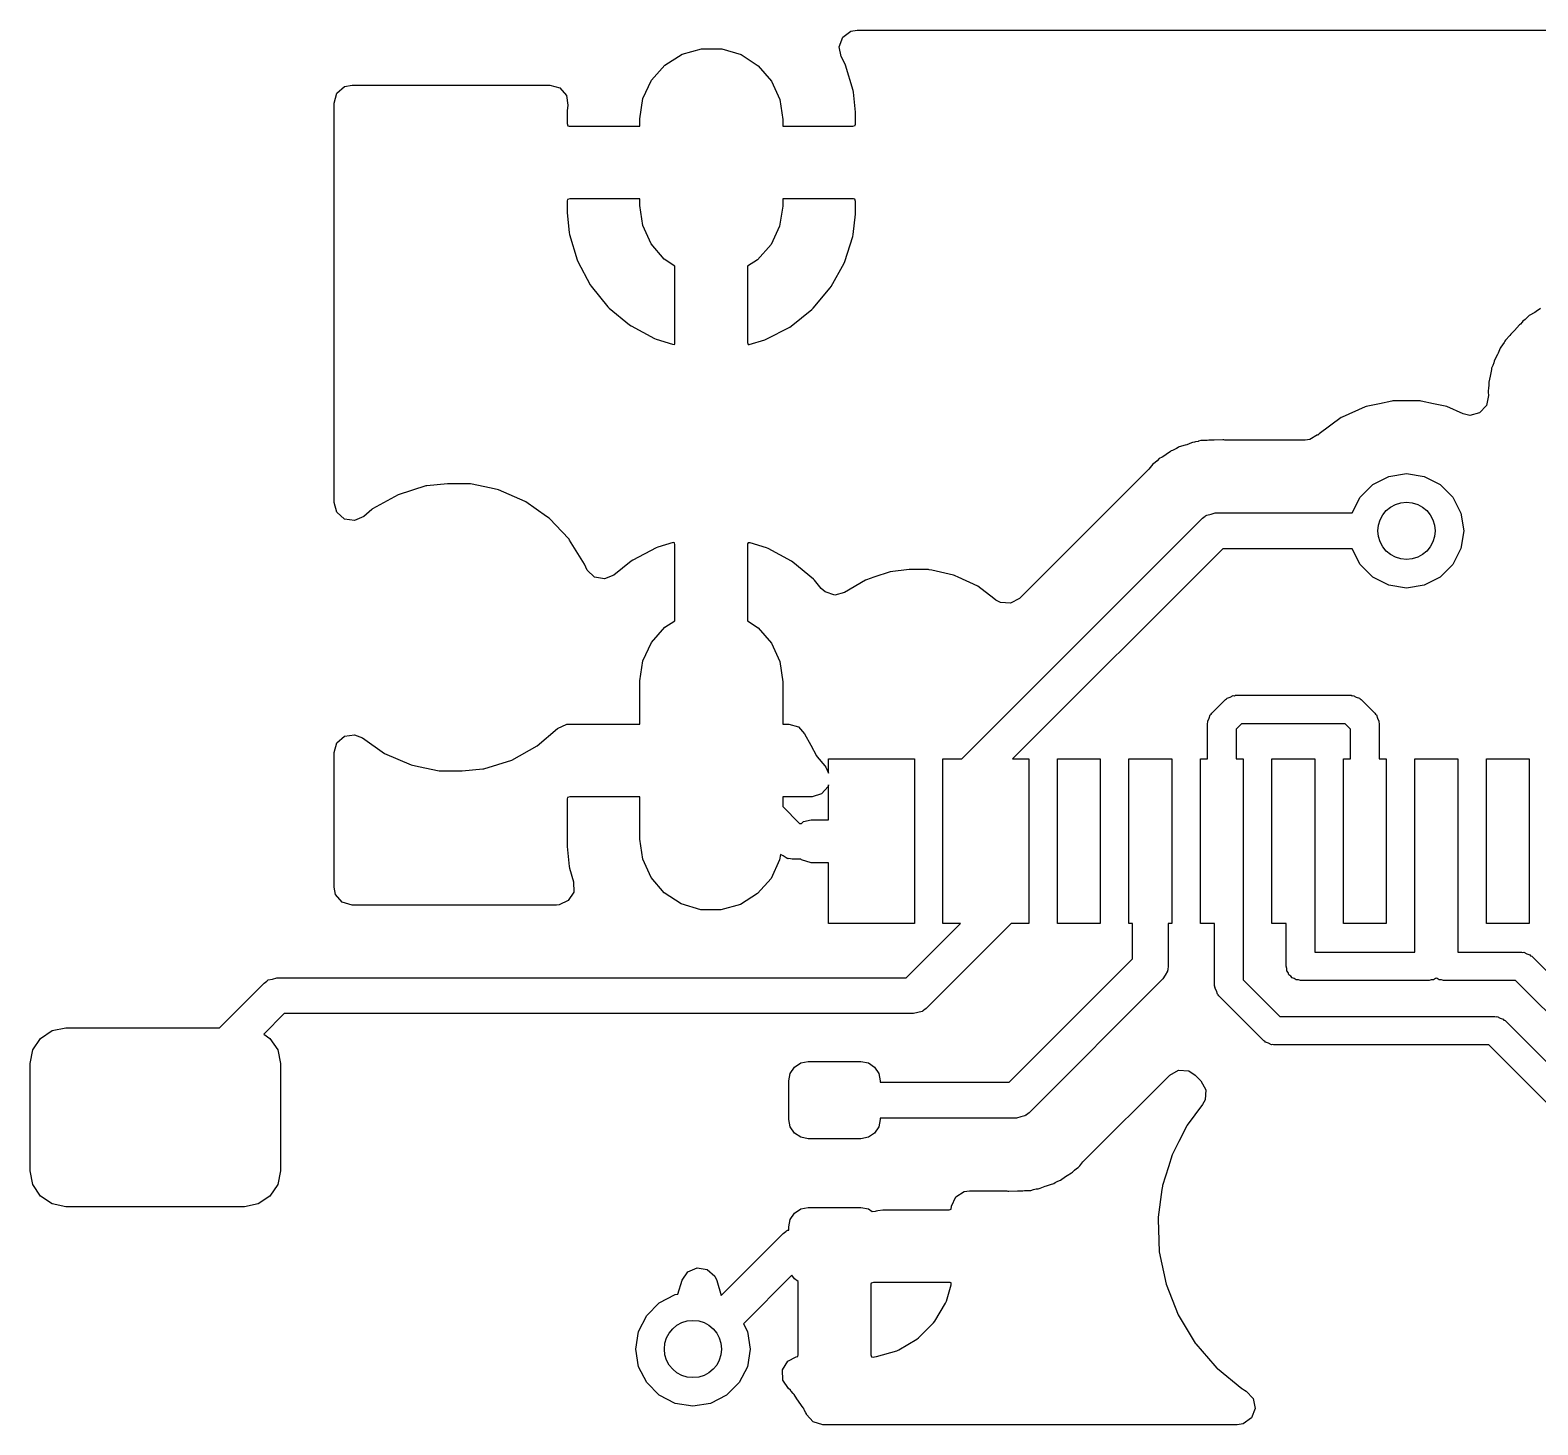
# Model space of a CAD drawing. Extents: x 3.08 to 5.54, y -3.21 to -0.59.
# Drawn here: x 4.0207 to 4.4358, y -0.9744 to -0.5906 of the extents above; entities that cross this region are included whole.
import ezdxf

# ---------------------------------------------------------------- set-up
doc = ezdxf.new("R2010")
doc.units = 0
doc.header["$MEASUREMENT"] = 0
doc.layers.add('BLACK', color=7, linetype='CONTINUOUS')

msp = doc.modelspace()

# ---------------------------------------------------------------- linework, layer by layer
at = {"layer": 'BLACK', "linetype": 'CONTINUOUS'}
for p, q in [((4.24338, -0.595103), (4.24438, -0.592495)), ((4.24438, -0.592495), (4.24664, -0.590845)), ((4.24664, -0.590845), (4.24832, -0.590551)), ((4.24832, -0.590551), (4.50821, -0.590551)), ((4.19544, -0.600166), (4.20016, -0.597188)), ((4.20016, -0.597188), (4.20553, -0.595654)), ((4.20553, -0.595654), (4.21111, -0.595688)), ((4.21111, -0.595688), (4.21646, -0.597288)), ((4.21646, -0.597288), (4.22114, -0.600323)), ((4.24394, -0.597841), (4.24338, -0.595103)), ((4.19175, -0.60435), (4.19544, -0.600166)), ((4.22114, -0.600323), (4.22478, -0.604551)), ((4.24495, -0.599747), (4.24394, -0.597841)), ((4.24514, -0.600194), (4.24495, -0.599747)), ((4.24725, -0.607179), (4.24514, -0.600194)), ((4.10723, -0.606098), (4.10929, -0.605649)), ((4.10929, -0.605649), (4.16378, -0.605649)), ((4.16378, -0.605649), (4.16646, -0.606437)), ((4.18938, -0.609402), (4.19175, -0.60435)), ((4.22478, -0.604551), (4.22709, -0.609632)), ((4.10433, -0.61061), (4.10512, -0.607928)), ((4.10512, -0.607928), (4.10723, -0.606098)), ((4.16646, -0.606437), (4.1683, -0.608549)), ((4.1683, -0.608549), (4.16871, -0.611163)), ((4.18852, -0.614917), (4.18938, -0.609402)), ((4.22709, -0.609632), (4.22789, -0.615157)), ((4.24734, -0.607653), (4.24725, -0.607179)), ((4.24787, -0.613078), (4.24734, -0.607653)), ((4.10433, -0.720598), (4.10433, -0.61061)), ((4.16853, -0.612786), (4.16852, -0.613062)), ((4.16852, -0.613062), (4.16852, -0.616255)), ((4.16871, -0.611163), (4.16853, -0.612786)), ((4.24789, -0.61332), (4.24787, -0.613078)), ((4.24789, -0.616435), (4.24789, -0.61332)), ((4.16852, -0.616255), (4.16869, -0.616855)), ((4.16869, -0.616855), (4.16875, -0.616902)), ((4.16875, -0.616902), (4.16905, -0.616968)), ((4.16905, -0.616968), (4.18851, -0.616968)), ((4.18851, -0.615157), (4.18852, -0.614917)), ((4.18851, -0.616968), (4.18851, -0.615157)), ((4.22789, -0.615157), (4.22789, -0.616968)), ((4.22789, -0.616968), (4.24717, -0.616968)), ((4.24717, -0.616968), (4.24777, -0.616792)), ((4.24777, -0.616792), (4.24782, -0.616737)), ((4.24782, -0.616737), (4.24789, -0.616435)), ((4.16858, -0.637199), (4.16852, -0.637502)), ((4.16852, -0.637502), (4.16852, -0.640616)), ((4.16863, -0.637144), (4.16858, -0.637199)), ((4.16923, -0.636968), (4.16863, -0.637144)), ((4.18851, -0.636968), (4.16923, -0.636968)), ((4.18851, -0.638779), (4.18851, -0.636968)), ((4.18931, -0.644304), (4.18851, -0.638779)), ((4.22788, -0.63902), (4.22702, -0.644535)), ((4.22789, -0.638779), (4.22788, -0.63902)), ((4.24735, -0.636968), (4.22789, -0.636968)), ((4.22789, -0.636968), (4.22789, -0.638779)), ((4.24765, -0.637034), (4.24735, -0.636968)), ((4.24771, -0.637081), (4.24765, -0.637034)), ((4.24789, -0.637681), (4.24771, -0.637081)), ((4.24789, -0.640874), (4.24789, -0.637681)), ((4.16852, -0.640616), (4.16853, -0.640858)), ((4.16853, -0.640858), (4.16906, -0.646283)), ((4.24723, -0.646829), (4.24787, -0.641151)), ((4.24787, -0.641151), (4.24789, -0.640874)), ((4.16906, -0.646283), (4.16915, -0.646757)), ((4.16915, -0.646757), (4.17126, -0.653743)), ((4.19162, -0.649385), (4.18931, -0.644304)), ((4.22702, -0.644535), (4.22465, -0.649587)), ((4.24493, -0.654257), (4.24713, -0.647301)), ((4.24713, -0.647301), (4.24723, -0.646829)), ((4.19526, -0.653613), (4.19162, -0.649385)), ((4.22465, -0.649587), (4.22096, -0.65377)), ((4.17126, -0.653743), (4.17145, -0.654189)), ((4.17145, -0.654189), (4.17487, -0.660633)), ((4.1982, -0.655519), (4.19526, -0.653613)), ((4.1982, -0.67676), (4.1982, -0.655519)), ((4.22096, -0.65377), (4.2182, -0.65551)), ((4.2182, -0.65551), (4.2182, -0.676493)), ((4.24122, -0.661096), (4.24474, -0.654701)), ((4.24474, -0.654701), (4.24493, -0.654257)), ((4.17487, -0.660633), (4.17514, -0.661035)), ((4.17514, -0.661035), (4.17975, -0.66669)), ((4.23626, -0.667084), (4.24095, -0.661494)), ((4.24095, -0.661494), (4.24122, -0.661096)), ((4.17975, -0.66669), (4.18009, -0.667033)), ((4.18009, -0.667033), (4.18571, -0.671684)), ((4.23022, -0.671995), (4.23591, -0.667422)), ((4.23591, -0.667422), (4.23626, -0.667084)), ((4.43491, -0.668226), (4.43341, -0.669113)), ((4.4353, -0.66797), (4.43491, -0.668226)), ((4.43646, -0.66713), (4.4353, -0.66797)), ((4.18571, -0.671684), (4.18611, -0.671954)), ((4.18611, -0.671954), (4.19253, -0.675425)), ((4.22335, -0.67564), (4.22982, -0.672259)), ((4.22982, -0.672259), (4.23022, -0.671995)), ((4.43074, -0.671692), (4.42932, -0.673203)), ((4.43094, -0.671459), (4.43074, -0.671692)), ((4.43141, -0.670891), (4.43094, -0.671459)), ((4.43161, -0.670651), (4.43141, -0.670891)), ((4.43141, -0.670891), (4.43141, -0.670891)), ((4.43226, -0.670182), (4.43161, -0.670651)), ((4.43285, -0.669676), (4.43226, -0.670182)), ((4.43341, -0.669113), (4.43285, -0.669676)), ((4.19253, -0.675425), (4.19298, -0.675612)), ((4.19298, -0.675612), (4.19752, -0.677017)), ((4.2182, -0.676493), (4.21836, -0.677025)), ((4.21866, -0.67707), (4.22291, -0.675821)), ((4.22291, -0.675821), (4.22335, -0.67564)), ((4.42645, -0.676541), (4.42603, -0.677192)), ((4.42669, -0.676116), (4.42645, -0.676541)), ((4.42684, -0.675842), (4.42669, -0.676116)), ((4.42669, -0.676116), (4.42669, -0.676116)), ((4.42803, -0.674573), (4.42684, -0.675842)), ((4.42833, -0.674218), (4.42803, -0.674573)), ((4.42843, -0.674092), (4.42833, -0.674218)), ((4.42921, -0.673315), (4.42843, -0.674092)), ((4.42932, -0.673203), (4.42921, -0.673315)), ((4.19752, -0.677017), (4.19807, -0.677026)), ((4.19807, -0.677026), (4.1982, -0.67676)), ((4.21836, -0.677025), (4.21866, -0.67707)), ((4.42464, -0.679839), (4.4238, -0.681365)), ((4.42485, -0.67942), (4.42464, -0.679839)), ((4.42541, -0.678108), (4.42485, -0.67942)), ((4.42554, -0.677822), (4.42541, -0.678108)), ((4.42541, -0.678108), (4.42541, -0.678108)), ((4.42603, -0.677192), (4.42554, -0.677822)), ((4.42299, -0.683914), (4.42276, -0.685325)), ((4.42304, -0.683605), (4.42299, -0.683913)), ((4.42299, -0.683913), (4.42299, -0.683914)), ((4.42335, -0.682873), (4.42304, -0.683605)), ((4.4236, -0.682137), (4.42335, -0.682873)), ((4.42373, -0.681667), (4.4236, -0.682137)), ((4.4238, -0.681365), (4.42373, -0.681667)), ((4.42373, -0.681667), (4.42373, -0.681667)), ((4.42217, -0.689041), (4.42205, -0.689829)), ((4.42224, -0.688265), (4.42217, -0.689041)), ((4.42267, -0.685782), (4.42224, -0.687468)), ((4.42224, -0.687468), (4.42224, -0.688265)), ((4.42276, -0.685325), (4.42267, -0.685782)), ((4.39559, -0.692633), (4.39217, -0.69336)), ((4.39585, -0.692579), (4.39559, -0.692633)), ((4.39559, -0.692633), (4.39559, -0.692633)), ((4.40337, -0.692579), (4.39585, -0.692579)), ((4.40362, -0.692633), (4.40337, -0.692579)), ((4.40704, -0.69336), (4.40362, -0.692633)), ((4.40362, -0.692633), (4.40362, -0.692633)), ((4.42217, -0.691146), (4.42164, -0.69389)), ((4.42205, -0.689829), (4.42208, -0.69014)), ((4.42208, -0.69014), (4.42208, -0.69014)), ((4.42208, -0.69014), (4.42217, -0.691146)), ((4.38162, -0.6972), (4.37554, -0.701619)), ((4.38186, -0.697094), (4.38162, -0.6972)), ((4.38826, -0.694248), (4.38186, -0.697094)), ((4.38186, -0.697094), (4.38186, -0.697094)), ((4.38849, -0.694142), (4.38826, -0.694248)), ((4.38826, -0.694248), (4.38826, -0.694248)), ((4.39217, -0.69336), (4.38849, -0.694142)), ((4.41072, -0.694142), (4.40704, -0.69336)), ((4.41522, -0.696145), (4.41072, -0.694142)), ((4.41699, -0.696568), (4.41522, -0.696145)), ((4.41971, -0.695911), (4.41699, -0.696568)), ((4.42164, -0.69389), (4.41971, -0.695911)), ((4.3367, -0.705434), (4.33628, -0.705681)), ((4.33697, -0.705275), (4.3367, -0.705434)), ((4.3367, -0.705434), (4.3367, -0.705434)), ((4.33864, -0.704789), (4.33697, -0.705275)), ((4.33908, -0.704638), (4.33864, -0.704789)), ((4.34041, -0.704112), (4.33908, -0.704638)), ((4.3407, -0.703997), (4.34041, -0.704112)), ((4.34041, -0.704112), (4.34041, -0.704112)), ((4.34121, -0.703932), (4.3407, -0.703997)), ((4.34149, -0.703897), (4.34121, -0.703932)), ((4.34225, -0.703739), (4.34149, -0.703897)), ((4.34233, -0.703715), (4.34225, -0.703739)), ((4.34302, -0.703517), (4.34233, -0.703715)), ((4.34476, -0.703462), (4.34302, -0.703517)), ((4.34522, -0.703425), (4.34476, -0.703462)), ((4.34523, -0.703425), (4.34522, -0.703425)), ((4.34522, -0.703425), (4.34522, -0.703425)), ((4.34538, -0.703406), (4.34523, -0.703425)), ((4.34523, -0.703425), (4.34523, -0.703425)), ((4.34648, -0.703406), (4.34538, -0.703406)), ((4.34664, -0.703403), (4.34648, -0.703406)), ((4.349, -0.703329), (4.34664, -0.703403)), ((4.34932, -0.703319), (4.349, -0.703329)), ((4.34961, -0.703385), (4.34932, -0.703319)), ((4.35005, -0.703406), (4.34961, -0.703385)), ((4.37172, -0.703406), (4.35005, -0.703406)), ((4.37303, -0.70323), (4.37172, -0.703406)), ((4.37513, -0.701937), (4.37303, -0.70323)), ((4.37517, -0.701987), (4.37513, -0.701937)), ((4.37537, -0.701812), (4.37517, -0.701987)), ((4.37554, -0.701619), (4.37537, -0.701812)), ((4.33039, -0.709552), (4.32974, -0.710021)), ((4.33098, -0.709047), (4.33039, -0.709552)), ((4.33154, -0.708483), (4.33098, -0.709047)), ((4.33231, -0.708031), (4.33154, -0.708483)), ((4.33304, -0.707596), (4.33231, -0.708031)), ((4.33343, -0.70734), (4.33304, -0.707596)), ((4.33459, -0.7065), (4.33343, -0.70734)), ((4.33484, -0.706317), (4.33459, -0.7065)), ((4.33513, -0.706202), (4.33484, -0.706317)), ((4.33558, -0.706023), (4.33513, -0.706202)), ((4.33513, -0.706202), (4.33513, -0.706202)), ((4.33628, -0.705681), (4.33558, -0.706023)), ((4.32832, -0.711708), (4.29306, -0.746962)), ((4.32863, -0.711362), (4.32832, -0.711708)), ((4.32974, -0.710021), (4.32863, -0.711362)), ((4.39035, -0.715606), (4.39474, -0.713369)), ((4.39474, -0.713369), (4.39961, -0.712598)), ((4.39961, -0.712598), (4.40447, -0.713369)), ((4.40447, -0.713369), (4.40886, -0.715606)), ((4.12961, -0.716009), (4.12195, -0.71841)), ((4.12986, -0.715983), (4.12961, -0.716009)), ((4.13273, -0.715692), (4.12986, -0.715983)), ((4.12986, -0.715983), (4.12986, -0.715983)), ((4.13559, -0.715401), (4.13273, -0.715692)), ((4.14149, -0.715401), (4.13559, -0.715401)), ((4.14156, -0.715405), (4.14149, -0.715401)), ((4.14175, -0.715415), (4.14156, -0.715405)), ((4.14156, -0.715405), (4.14156, -0.715405)), ((4.14156, -0.715405), (4.14156, -0.715405)), ((4.14194, -0.715454), (4.14175, -0.715415)), ((4.14762, -0.716642), (4.14194, -0.715454)), ((4.14194, -0.715454), (4.14194, -0.715454)), ((4.14961, -0.717057), (4.14762, -0.716642)), ((4.15698, -0.720245), (4.14961, -0.717057)), ((4.38687, -0.71909), (4.39035, -0.715606)), ((4.40886, -0.715606), (4.41235, -0.71909)), ((4.1051, -0.723257), (4.10433, -0.720598)), ((4.12195, -0.71841), (4.11493, -0.722302)), ((4.15718, -0.72039), (4.15698, -0.720245)), ((4.16286, -0.724364), (4.15718, -0.72039)), ((4.15718, -0.72039), (4.15718, -0.72039)), ((4.38466, -0.723425), (4.38687, -0.71909)), ((4.41235, -0.71909), (4.41458, -0.72348)), ((4.10721, -0.725099), (4.1051, -0.723257)), ((4.10997, -0.725512), (4.10721, -0.725099)), ((4.11252, -0.724364), (4.10997, -0.725512)), ((4.11474, -0.722465), (4.11252, -0.724364)), ((4.11493, -0.722302), (4.11474, -0.722465)), ((4.16355, -0.72485), (4.16286, -0.724364)), ((4.16373, -0.725033), (4.16355, -0.72485)), ((4.16703, -0.728526), (4.16373, -0.725033)), ((4.2772, -0.791141), (4.34347, -0.724867)), ((4.34347, -0.724867), (4.34417, -0.724342)), ((4.34417, -0.724342), (4.34429, -0.724205)), ((4.34429, -0.724205), (4.3444, -0.724174)), ((4.3444, -0.724174), (4.3446, -0.724022)), ((4.3446, -0.724022), (4.34579, -0.723766)), ((4.34579, -0.723766), (4.34695, -0.723425)), ((4.34695, -0.723425), (4.38466, -0.723425)), ((4.41458, -0.72348), (4.41535, -0.728346)), ((4.16907, -0.730684), (4.16703, -0.728526)), ((4.41535, -0.728346), (4.41458, -0.733213)), ((4.1692, -0.730897), (4.16907, -0.730684)), ((4.16966, -0.731635), (4.1692, -0.730897)), ((4.1692, -0.730897), (4.1692, -0.730897)), ((4.1733, -0.737507), (4.16966, -0.731635)), ((4.19305, -0.733021), (4.18658, -0.736402)), ((4.19349, -0.73284), (4.19305, -0.733021)), ((4.19774, -0.731591), (4.19349, -0.73284)), ((4.19804, -0.731635), (4.19774, -0.731591)), ((4.1982, -0.732168), (4.19804, -0.731635)), ((4.1982, -0.75315), (4.1982, -0.732168)), ((4.21833, -0.731635), (4.2182, -0.731901)), ((4.2182, -0.731901), (4.2182, -0.753142)), ((4.21888, -0.731643), (4.21833, -0.731635)), ((4.22342, -0.733049), (4.21888, -0.731643)), ((4.22387, -0.733236), (4.22342, -0.733049)), ((4.23029, -0.736707), (4.22387, -0.733236)), ((4.34899, -0.733268), (4.29112, -0.791141)), ((4.38466, -0.733268), (4.34899, -0.733268)), ((4.38687, -0.737603), (4.38466, -0.733268)), ((4.41458, -0.733213), (4.41235, -0.737603)), ((4.17339, -0.737743), (4.1733, -0.737507)), ((4.17362, -0.738368), (4.17339, -0.737743)), ((4.17339, -0.737743), (4.17339, -0.737743)), ((4.174, -0.739182), (4.17362, -0.738368)), ((4.18618, -0.736666), (4.18138, -0.740521)), ((4.18658, -0.736402), (4.18618, -0.736666)), ((4.23069, -0.736977), (4.23029, -0.736707)), ((4.23631, -0.741628), (4.23069, -0.736977)), ((4.39035, -0.741087), (4.38687, -0.737603)), ((4.41235, -0.737603), (4.40886, -0.741087)), ((4.17605, -0.741089), (4.174, -0.739182)), ((4.1788, -0.741588), (4.17605, -0.741089)), ((4.18138, -0.740521), (4.1788, -0.741588)), ((4.23665, -0.741971), (4.23631, -0.741628)), ((4.23849, -0.744231), (4.23665, -0.741971)), ((4.25065, -0.741886), (4.24489, -0.745348)), ((4.25091, -0.7418), (4.25065, -0.741886)), ((4.25291, -0.741125), (4.25091, -0.7418)), ((4.25091, -0.7418), (4.25091, -0.7418)), ((4.25741, -0.739612), (4.25291, -0.741125)), ((4.26272, -0.739035), (4.25741, -0.739612)), ((4.26796, -0.739035), (4.26272, -0.739035)), ((4.26818, -0.739047), (4.26796, -0.739035)), ((4.26894, -0.739218), (4.26818, -0.739047)), ((4.27487, -0.740544), (4.26894, -0.739218)), ((4.27514, -0.740603), (4.27487, -0.740544)), ((4.27487, -0.740544), (4.27487, -0.740544)), ((4.27538, -0.740716), (4.27514, -0.740603)), ((4.27618, -0.741089), (4.27538, -0.740716)), ((4.27538, -0.740716), (4.27538, -0.740716)), ((4.2816, -0.743616), (4.27618, -0.741089)), ((4.39474, -0.743324), (4.39035, -0.741087)), ((4.40886, -0.741087), (4.40447, -0.743324)), ((4.23953, -0.745186), (4.23849, -0.744231)), ((4.24219, -0.746054), (4.23953, -0.745186)), ((4.24489, -0.745348), (4.24219, -0.746054)), ((4.28598, -0.746962), (4.2816, -0.743616)), ((4.28654, -0.747396), (4.28598, -0.746962)), ((4.29306, -0.746962), (4.29061, -0.748302)), ((4.39961, -0.744094), (4.39474, -0.743324)), ((4.40447, -0.743324), (4.39961, -0.744094)), ((4.28782, -0.748103), (4.28654, -0.747396)), ((4.29061, -0.748302), (4.28782, -0.748103)), ((4.19175, -0.759074), (4.19544, -0.754891)), ((4.19544, -0.754891), (4.1982, -0.75315)), ((4.2182, -0.753142), (4.22114, -0.755048)), ((4.22114, -0.755048), (4.22478, -0.759276)), ((4.18938, -0.764126), (4.19175, -0.759074)), ((4.22478, -0.759276), (4.22709, -0.764357)), ((4.18852, -0.769641), (4.18938, -0.764126)), ((4.22709, -0.764357), (4.22789, -0.769882)), ((4.18851, -0.769882), (4.18852, -0.769641)), ((4.18851, -0.781535), (4.18851, -0.769882)), ((4.22789, -0.769882), (4.22789, -0.781535)), ((4.34597, -0.778554), (4.34975, -0.774775)), ((4.34975, -0.774775), (4.35003, -0.774631)), ((4.35003, -0.774631), (4.35022, -0.774374)), ((4.35022, -0.774374), (4.35109, -0.774089)), ((4.35109, -0.774089), (4.35191, -0.773671)), ((4.35191, -0.773671), (4.35223, -0.77372)), ((4.35223, -0.77372), (4.35253, -0.773622)), ((4.35253, -0.773622), (4.38434, -0.773622)), ((4.38434, -0.773622), (4.38465, -0.77372)), ((4.38465, -0.77372), (4.38496, -0.773671)), ((4.38496, -0.773671), (4.38578, -0.774089)), ((4.38578, -0.774089), (4.38666, -0.774374)), ((4.38666, -0.774374), (4.38684, -0.774631)), ((4.38684, -0.774631), (4.38713, -0.774775)), ((4.38713, -0.774775), (4.39091, -0.778554)), ((4.34486, -0.780722), (4.34528, -0.7799)), ((4.34528, -0.7799), (4.34557, -0.779023)), ((4.34557, -0.779023), (4.34582, -0.778837)), ((4.34582, -0.778837), (4.34597, -0.778554)), ((4.39091, -0.778554), (4.39105, -0.778837)), ((4.39105, -0.778837), (4.39131, -0.779023)), ((4.39131, -0.779023), (4.39159, -0.7799)), ((4.39159, -0.7799), (4.39201, -0.780722)), ((4.10723, -0.78489), (4.11, -0.784492)), ((4.11, -0.784492), (4.11214, -0.785339)), ((4.16027, -0.78754), (4.16588, -0.782729)), ((4.16588, -0.782729), (4.16843, -0.781582)), ((4.16843, -0.781582), (4.16911, -0.781535)), ((4.16911, -0.781535), (4.18851, -0.781535)), ((4.22789, -0.781535), (4.22952, -0.781535)), ((4.22952, -0.781535), (4.2322, -0.782323)), ((4.2322, -0.782323), (4.2339, -0.784182)), ((4.2339, -0.784182), (4.23557, -0.787347)), ((4.34481, -0.781337), (4.34491, -0.781035)), ((4.34481, -0.791141), (4.34481, -0.781337)), ((4.34491, -0.781035), (4.34486, -0.780722)), ((4.35416, -0.781496), (4.35269, -0.782968)), ((4.35269, -0.782968), (4.35269, -0.791141)), ((4.38271, -0.781496), (4.35416, -0.781496)), ((4.38418, -0.782968), (4.38271, -0.781496)), ((4.38418, -0.791141), (4.38418, -0.782968)), ((4.39201, -0.780722), (4.39196, -0.781035)), ((4.39196, -0.781035), (4.39206, -0.781337)), ((4.39206, -0.781337), (4.39206, -0.791141)), ((4.10433, -0.789402), (4.10512, -0.78672)), ((4.10512, -0.78672), (4.10723, -0.78489)), ((4.11214, -0.785339), (4.11822, -0.789596)), ((4.15325, -0.791432), (4.16027, -0.78754)), ((4.23557, -0.787347), (4.23713, -0.790308)), ((4.10433, -0.826398), (4.10433, -0.789402)), ((4.11822, -0.789596), (4.12559, -0.792785)), ((4.12559, -0.792785), (4.12757, -0.7932)), ((4.14558, -0.793833), (4.15325, -0.791432)), ((4.23713, -0.790308), (4.23731, -0.790513)), ((4.23731, -0.790513), (4.23731, -0.790514)), ((4.23731, -0.790514), (4.23943, -0.793021)), ((4.24048, -0.795093), (4.24048, -0.791141)), ((4.24048, -0.791141), (4.26411, -0.791141)), ((4.26411, -0.791141), (4.26411, -0.836417)), ((4.27198, -0.836417), (4.27198, -0.791141)), ((4.27198, -0.791141), (4.2772, -0.791141)), ((4.29112, -0.791141), (4.2956, -0.791141)), ((4.2956, -0.791141), (4.2956, -0.836417)), ((4.30348, -0.836417), (4.30348, -0.791141)), ((4.30348, -0.791141), (4.31529, -0.791141)), ((4.31529, -0.791141), (4.31529, -0.836417)), ((4.32316, -0.836417), (4.32316, -0.791141)), ((4.32316, -0.791141), (4.33497, -0.791141)), ((4.33497, -0.791141), (4.33497, -0.836417)), ((4.34285, -0.836417), (4.34285, -0.791141)), ((4.34285, -0.791141), (4.34481, -0.791141)), ((4.35269, -0.791141), (4.35466, -0.791141)), ((4.35466, -0.791141), (4.35466, -0.815747)), ((4.36253, -0.836417), (4.36253, -0.791141)), ((4.36253, -0.791141), (4.37434, -0.791141)), ((4.37434, -0.791141), (4.37434, -0.81372)), ((4.38222, -0.836417), (4.38222, -0.791141)), ((4.38222, -0.791141), (4.38418, -0.791141)), ((4.39206, -0.791141), (4.39403, -0.791141)), ((4.39403, -0.791141), (4.39403, -0.836417)), ((4.4019, -0.822688), (4.4019, -0.791141)), ((4.4019, -0.791141), (4.41371, -0.791141)), ((4.41371, -0.791141), (4.41371, -0.826664)), ((4.42159, -0.836417), (4.42159, -0.791141)), ((4.42159, -0.791141), (4.4334, -0.791141)), ((4.4334, -0.791141), (4.4334, -0.836417)), ((4.12757, -0.7932), (4.13326, -0.794388)), ((4.13326, -0.794388), (4.13326, -0.794388)), ((4.13326, -0.794388), (4.13344, -0.794427)), ((4.13344, -0.794427), (4.13363, -0.794437)), ((4.13363, -0.794437), (4.13363, -0.794437)), ((4.13363, -0.794437), (4.13364, -0.794437)), ((4.13364, -0.794437), (4.13371, -0.794441)), ((4.13371, -0.794441), (4.1396, -0.794441)), ((4.1396, -0.794441), (4.14246, -0.79415)), ((4.14246, -0.79415), (4.14533, -0.793858)), ((4.14533, -0.793858), (4.14558, -0.793833)), ((4.14533, -0.793858), (4.14533, -0.793858)), ((4.23943, -0.793021), (4.23971, -0.793359)), ((4.23971, -0.793359), (4.23972, -0.793373)), ((4.23972, -0.793373), (4.24048, -0.795093)), ((4.23856, -0.800781), (4.23593, -0.801535)), ((4.24042, -0.798691), (4.23856, -0.800781)), ((4.24048, -0.798293), (4.24042, -0.798691)), ((4.24048, -0.807874), (4.24048, -0.798293)), ((4.16858, -0.801766), (4.16852, -0.802069)), ((4.16852, -0.802069), (4.16852, -0.815026)), ((4.16863, -0.801711), (4.16858, -0.801766)), ((4.16923, -0.801535), (4.16863, -0.801711)), ((4.18851, -0.801535), (4.16923, -0.801535)), ((4.18851, -0.813189), (4.18851, -0.801535)), ((4.23593, -0.801535), (4.22789, -0.801535)), ((4.22789, -0.801535), (4.22789, -0.80426)), ((4.22789, -0.80426), (4.23248, -0.808858)), ((4.23248, -0.808858), (4.233, -0.808858)), ((4.233, -0.808858), (4.23362, -0.808322)), ((4.23362, -0.808322), (4.23568, -0.807874)), ((4.23568, -0.807874), (4.24048, -0.807874)), ((4.18931, -0.818714), (4.18851, -0.813189)), ((4.16852, -0.815026), (4.16853, -0.815268)), ((4.16853, -0.815268), (4.16906, -0.820693)), ((4.22726, -0.817422), (4.22702, -0.818944)), ((4.22803, -0.81784), (4.22726, -0.817422)), ((4.35466, -0.815747), (4.35466, -0.815748)), ((4.35466, -0.815748), (4.35466, -0.851929)), ((4.37434, -0.81372), (4.37436, -0.813779)), ((4.37436, -0.813779), (4.37436, -0.844272)), ((4.16906, -0.820693), (4.16915, -0.821166)), ((4.16915, -0.821166), (4.1703, -0.824964)), ((4.19162, -0.823794), (4.18931, -0.818714)), ((4.22702, -0.818944), (4.22465, -0.823996)), ((4.22905, -0.818498), (4.22803, -0.81784)), ((4.2293, -0.818534), (4.22905, -0.818498)), ((4.2294, -0.818588), (4.2293, -0.818534)), ((4.22958, -0.818575), (4.2294, -0.818588)), ((4.23044, -0.8187), (4.22958, -0.818575)), ((4.23283, -0.8187), (4.23044, -0.8187)), ((4.233, -0.818897), (4.23283, -0.8187)), ((4.23568, -0.819685), (4.233, -0.818897)), ((4.24048, -0.819685), (4.23568, -0.819685)), ((4.24048, -0.836417), (4.24048, -0.819685)), ((4.1703, -0.824964), (4.17032, -0.827759)), ((4.19526, -0.828023), (4.19162, -0.823794)), ((4.22465, -0.823996), (4.22096, -0.82818)), ((4.40188, -0.822748), (4.4019, -0.822688)), ((4.40188, -0.844272), (4.40188, -0.822748)), ((4.10478, -0.828458), (4.10433, -0.826398)), ((4.10661, -0.830571), (4.10478, -0.828458)), ((4.16883, -0.830122), (4.16629, -0.831302)), ((4.17032, -0.827759), (4.16883, -0.830122)), ((4.19994, -0.831058), (4.19526, -0.828023)), ((4.22096, -0.82818), (4.21624, -0.831158)), ((4.41371, -0.826664), (4.41373, -0.826723)), ((4.41373, -0.826723), (4.41373, -0.844272)), ((4.10929, -0.831358), (4.10661, -0.830571)), ((4.16555, -0.831358), (4.10929, -0.831358)), ((4.16629, -0.831302), (4.16555, -0.831358)), ((4.20529, -0.832657), (4.19994, -0.831058)), ((4.21087, -0.832692), (4.20529, -0.832657)), ((4.21624, -0.831158), (4.21087, -0.832692)), ((4.26411, -0.836417), (4.24048, -0.836417)), ((4.26187, -0.851378), (4.27683, -0.836417)), ((4.29075, -0.836417), (4.26739, -0.859779)), ((4.27683, -0.836417), (4.27198, -0.836417)), ((4.2956, -0.836417), (4.29075, -0.836417)), ((4.31529, -0.836417), (4.30348, -0.836417)), ((4.32414, -0.836417), (4.32316, -0.836417)), ((4.32414, -0.846151), (4.32414, -0.836417)), ((4.33497, -0.836417), (4.33399, -0.836417)), ((4.33399, -0.836417), (4.33399, -0.84819)), ((4.34678, -0.836417), (4.34285, -0.836417)), ((4.34678, -0.853559), (4.34678, -0.836417)), ((4.36649, -0.836417), (4.36253, -0.836417)), ((4.36649, -0.848209), (4.36649, -0.836417)), ((4.39403, -0.836417), (4.38222, -0.836417)), ((4.4334, -0.836417), (4.42159, -0.836417)), ((4.29018, -0.880118), (4.32414, -0.846151)), ((4.37436, -0.844272), (4.40188, -0.844272)), ((4.41373, -0.844272), (4.43128, -0.844272)), ((4.43128, -0.844272), (4.43158, -0.84437)), ((4.43158, -0.84437), (4.4319, -0.84432)), ((4.4319, -0.84432), (4.43272, -0.844739)), ((4.43272, -0.844739), (4.43359, -0.845024)), ((4.43359, -0.845024), (4.43378, -0.845281)), ((4.43378, -0.845281), (4.43406, -0.845425)), ((4.43406, -0.845425), (4.49297, -0.904331)), ((4.33313, -0.850606), (4.33255, -0.851669)), ((4.33378, -0.849587), (4.33313, -0.850606)), ((4.33382, -0.849335), (4.33378, -0.849587)), ((4.33387, -0.849238), (4.33382, -0.849335)), ((4.33399, -0.84819), (4.33386, -0.849057)), ((4.33386, -0.849057), (4.33387, -0.849238)), ((4.36668, -0.848802), (4.36649, -0.848209)), ((4.36668, -0.849425), (4.36668, -0.848802)), ((4.36705, -0.84993), (4.36668, -0.849425)), ((4.36724, -0.850523), (4.36705, -0.84993)), ((4.36774, -0.850889), (4.36724, -0.850523)), ((4.36811, -0.851394), (4.36774, -0.850889)), ((4.07276, -0.865157), (4.0851, -0.852819)), ((4.0851, -0.852819), (4.08581, -0.852295)), ((4.08581, -0.852295), (4.08592, -0.852158)), ((4.08592, -0.852158), (4.08603, -0.852127)), ((4.08603, -0.852127), (4.08623, -0.851974)), ((4.08623, -0.851974), (4.08742, -0.851719)), ((4.08742, -0.851719), (4.08858, -0.851378)), ((4.08858, -0.851378), (4.26187, -0.851378)), ((4.33255, -0.851669), (4.2957, -0.888519)), ((4.34688, -0.853861), (4.34678, -0.853559)), ((4.34683, -0.854175), (4.34688, -0.853861)), ((4.34725, -0.854997), (4.34683, -0.854175)), ((4.34753, -0.855873), (4.34725, -0.854997)), ((4.35466, -0.851929), (4.36472, -0.861988)), ((4.3687, -0.851587), (4.36811, -0.851394)), ((4.36921, -0.851953), (4.3687, -0.851587)), ((4.36983, -0.851953), (4.36921, -0.851953)), ((4.37042, -0.852146), (4.36983, -0.851953)), ((4.40582, -0.852146), (4.37042, -0.852146)), ((4.40641, -0.851953), (4.40582, -0.852146)), ((4.40704, -0.851953), (4.40641, -0.851953)), ((4.40754, -0.851587), (4.40704, -0.851953)), ((4.40781, -0.8515), (4.40754, -0.851587)), ((4.40807, -0.851587), (4.40781, -0.8515)), ((4.40858, -0.851953), (4.40807, -0.851587)), ((4.4092, -0.851953), (4.40858, -0.851953)), ((4.40979, -0.852146), (4.4092, -0.851953)), ((4.42965, -0.852146), (4.40979, -0.852146)), ((4.48572, -0.908215), (4.42965, -0.852146)), ((4.34779, -0.85606), (4.34753, -0.855873)), ((4.34794, -0.856343), (4.34779, -0.85606)), ((4.3603, -0.868709), (4.34794, -0.856343)), ((4.09062, -0.86122), (4.08496, -0.866886)), ((4.26391, -0.86122), (4.09062, -0.86122)), ((4.26507, -0.860879), (4.26391, -0.86122)), ((4.26626, -0.860624), (4.26507, -0.860879)), ((4.26646, -0.860472), (4.26626, -0.860624)), ((4.26657, -0.860441), (4.26646, -0.860472)), ((4.26669, -0.860303), (4.26657, -0.860441)), ((4.26739, -0.859779), (4.26669, -0.860303)), ((4.36472, -0.861988), (4.42394, -0.861988)), ((4.42394, -0.861988), (4.42424, -0.862086)), ((4.42424, -0.862086), (4.42456, -0.862036)), ((4.42456, -0.862036), (4.42538, -0.862455)), ((4.42538, -0.862455), (4.42625, -0.86274)), ((4.42625, -0.86274), (4.42644, -0.862997)), ((4.42644, -0.862997), (4.42672, -0.863141)), ((4.42672, -0.863141), (4.4516, -0.888019)), ((4.02355, -0.86804), (4.02675, -0.865907)), ((4.02675, -0.865907), (4.03051, -0.865157)), ((4.03051, -0.865157), (4.07276, -0.865157)), ((4.08496, -0.866886), (4.08668, -0.86804)), ((4.02067, -0.875), (4.02142, -0.871233)), ((4.02142, -0.871233), (4.02355, -0.86804)), ((4.08668, -0.86804), (4.08882, -0.871233)), ((4.08882, -0.871233), (4.08957, -0.875)), ((4.36058, -0.868853), (4.3603, -0.868709)), ((4.36077, -0.86911), (4.36058, -0.868853)), ((4.36165, -0.869395), (4.36077, -0.86911)), ((4.36247, -0.869814), (4.36165, -0.869395)), ((4.36278, -0.869764), (4.36247, -0.869814)), ((4.36309, -0.869862), (4.36278, -0.869764)), ((4.42231, -0.869862), (4.36309, -0.869862)), ((4.44488, -0.892434), (4.42231, -0.869862)), ((4.02067, -0.904528), (4.02067, -0.875)), ((4.08957, -0.875), (4.08957, -0.904528)), ((4.23108, -0.875966), (4.23281, -0.874814)), ((4.23281, -0.874814), (4.23484, -0.874409)), ((4.23484, -0.874409), (4.24941, -0.874409)), ((4.24941, -0.874409), (4.25144, -0.874814)), ((4.25144, -0.874814), (4.25317, -0.875966)), ((4.22953, -0.879724), (4.22993, -0.87769)), ((4.22953, -0.890354), (4.22953, -0.879724)), ((4.22993, -0.87769), (4.23108, -0.875966)), ((4.25317, -0.875966), (4.25432, -0.87769)), ((4.25432, -0.87769), (4.25472, -0.879724)), ((4.25472, -0.879724), (4.25472, -0.880118)), ((4.31085, -0.901678), (4.3344, -0.878131)), ((4.3344, -0.878131), (4.33685, -0.876791)), ((4.33685, -0.876791), (4.33964, -0.876991)), ((4.33964, -0.876991), (4.34141, -0.878131)), ((4.34141, -0.878131), (4.34301, -0.879731)), ((4.34301, -0.879731), (4.34435, -0.882184)), ((4.25472, -0.880118), (4.29018, -0.880118)), ((4.34435, -0.882184), (4.34415, -0.884972)), ((4.34348, -0.886199), (4.33919, -0.891971)), ((4.34415, -0.884972), (4.34348, -0.886199)), ((4.22993, -0.892388), (4.22953, -0.890354)), ((4.23108, -0.894113), (4.22993, -0.892388)), ((4.25432, -0.892388), (4.25317, -0.894113)), ((4.25472, -0.890354), (4.25432, -0.892388)), ((4.29222, -0.889961), (4.25472, -0.889961)), ((4.25472, -0.889961), (4.25472, -0.890354)), ((4.29338, -0.889619), (4.29222, -0.889961)), ((4.29456, -0.889364), (4.29338, -0.889619)), ((4.29477, -0.889212), (4.29456, -0.889364)), ((4.29488, -0.889181), (4.29477, -0.889212)), ((4.29499, -0.889044), (4.29488, -0.889181)), ((4.2957, -0.888519), (4.29499, -0.889044)), ((4.33909, -0.892158), (4.33694, -0.896392)), ((4.33919, -0.891971), (4.33909, -0.892158)), ((4.23281, -0.895265), (4.23108, -0.894113)), ((4.23484, -0.895669), (4.23281, -0.895265)), ((4.24941, -0.895669), (4.23484, -0.895669)), ((4.25144, -0.895265), (4.24941, -0.895669)), ((4.25317, -0.894113), (4.25144, -0.895265)), ((4.33694, -0.896392), (4.33507, -0.900067)), ((4.33507, -0.900067), (4.33405, -0.903365)), ((4.02142, -0.908294), (4.02067, -0.904528)), ((4.08957, -0.904528), (4.08882, -0.908294)), ((4.30762, -0.904903), (4.30819, -0.904339)), ((4.30819, -0.904339), (4.30878, -0.903834)), ((4.30878, -0.903834), (4.30917, -0.903548)), ((4.30917, -0.903548), (4.30943, -0.903365)), ((4.30943, -0.903365), (4.30962, -0.903125)), ((4.30962, -0.903124), (4.31053, -0.902024)), ((4.30962, -0.903125), (4.30962, -0.903124)), ((4.31053, -0.902024), (4.31085, -0.901678)), ((4.33405, -0.903365), (4.33244, -0.90854)), ((4.02355, -0.911487), (4.02142, -0.908294)), ((4.08882, -0.908294), (4.08668, -0.911487)), ((4.29876, -0.909274), (4.30009, -0.908748)), ((4.30009, -0.908748), (4.30053, -0.908596)), ((4.30053, -0.908596), (4.3019, -0.908198)), ((4.3019, -0.908198), (4.3022, -0.908111)), ((4.3019, -0.908198), (4.3019, -0.908198)), ((4.3022, -0.908111), (4.30247, -0.907952)), ((4.30247, -0.907952), (4.30289, -0.907705)), ((4.30247, -0.907952), (4.30247, -0.907952)), ((4.30289, -0.907705), (4.30359, -0.907363)), ((4.30359, -0.907363), (4.30433, -0.907069)), ((4.30433, -0.907069), (4.30574, -0.906046)), ((4.30574, -0.906046), (4.30613, -0.905789)), ((4.30613, -0.905789), (4.30736, -0.905062)), ((4.30736, -0.905062), (4.30762, -0.904903)), ((4.30736, -0.905062), (4.30736, -0.905062)), ((4.33238, -0.908741), (4.33226, -0.909647)), ((4.33244, -0.90854), (4.33238, -0.908741)), ((4.33244, -0.90854), (4.33244, -0.90854)), ((4.02675, -0.913621), (4.02355, -0.911487)), ((4.08668, -0.911487), (4.08349, -0.913621)), ((4.27435, -0.914235), (4.27551, -0.911692)), ((4.27551, -0.911692), (4.27786, -0.910181)), ((4.27786, -0.910181), (4.27926, -0.90998)), ((4.27926, -0.90998), (4.28912, -0.90998)), ((4.28912, -0.90998), (4.28956, -0.910001)), ((4.28956, -0.910001), (4.28985, -0.910067)), ((4.28985, -0.910067), (4.29016, -0.910057)), ((4.29016, -0.910057), (4.29253, -0.909983)), ((4.29016, -0.910057), (4.29016, -0.910057)), ((4.29253, -0.909983), (4.29269, -0.90998)), ((4.29269, -0.90998), (4.29379, -0.90998)), ((4.29379, -0.90998), (4.29394, -0.909961)), ((4.29394, -0.90996), (4.29441, -0.909924)), ((4.29394, -0.909961), (4.29394, -0.90996)), ((4.29441, -0.909924), (4.29568, -0.909884)), ((4.29568, -0.909884), (4.29584, -0.909879)), ((4.29584, -0.909879), (4.29615, -0.909869)), ((4.29615, -0.909869), (4.29691, -0.909646)), ((4.29691, -0.909646), (4.29768, -0.909489)), ((4.29768, -0.909489), (4.29816, -0.909428)), ((4.29816, -0.909428), (4.29847, -0.909389)), ((4.29816, -0.909428), (4.29816, -0.909428)), ((4.29847, -0.909389), (4.29876, -0.909274)), ((4.29876, -0.909274), (4.29876, -0.909274)), ((4.33226, -0.909647), (4.33125, -0.917281)), ((4.03051, -0.91437), (4.02675, -0.913621)), ((4.07972, -0.91437), (4.03051, -0.91437)), ((4.08349, -0.913621), (4.07972, -0.91437)), ((4.22993, -0.917848), (4.23108, -0.916124)), ((4.23108, -0.916124), (4.23281, -0.914971)), ((4.23281, -0.914971), (4.23484, -0.914567)), ((4.23484, -0.914567), (4.24941, -0.914567)), ((4.24941, -0.914567), (4.25144, -0.914971)), ((4.25144, -0.914971), (4.25246, -0.91565)), ((4.25246, -0.91565), (4.2534, -0.915576)), ((4.2534, -0.915576), (4.25365, -0.915505)), ((4.25365, -0.915505), (4.25403, -0.915394)), ((4.25365, -0.915505), (4.25365, -0.915505)), ((4.25403, -0.915394), (4.25542, -0.915197)), ((4.25542, -0.915197), (4.2737, -0.915197)), ((4.2737, -0.915197), (4.27423, -0.91504)), ((4.27423, -0.91504), (4.27435, -0.914235)), ((4.33125, -0.917281), (4.33119, -0.917745)), ((4.22802, -0.921717), (4.22872, -0.921193)), ((4.22872, -0.921193), (4.22884, -0.921056)), ((4.22884, -0.921056), (4.22894, -0.921024)), ((4.22894, -0.921024), (4.22915, -0.920872)), ((4.22915, -0.920872), (4.22953, -0.92079)), ((4.22953, -0.919882), (4.22993, -0.917848)), ((4.22953, -0.92079), (4.22953, -0.919882)), ((4.33119, -0.917745), (4.33119, -0.917955)), ((4.33119, -0.917955), (4.33119, -0.917955)), ((4.33119, -0.917955), (4.3313, -0.92065)), ((4.3313, -0.92065), (4.33153, -0.926821)), ((4.2109, -0.938834), (4.22802, -0.921717)), ((4.33153, -0.926821), (4.33339, -0.93571)), ((4.2002, -0.934635), (4.20175, -0.932307)), ((4.20175, -0.932307), (4.20431, -0.931186)), ((4.20431, -0.931186), (4.20707, -0.931626)), ((4.20707, -0.931626), (4.20915, -0.933489)), ((4.20915, -0.933489), (4.2097, -0.934722)), ((4.2304, -0.93325), (4.21706, -0.946589)), ((4.23108, -0.93427), (4.2304, -0.93325)), ((4.19902, -0.93845), (4.2002, -0.934635)), ((4.2097, -0.934722), (4.2109, -0.938834)), ((4.23213, -0.934966), (4.23108, -0.93427)), ((4.23213, -0.955182), (4.23213, -0.934966)), ((4.25219, -0.935428), (4.25213, -0.93573)), ((4.25213, -0.93573), (4.25213, -0.955101)), ((4.25224, -0.935373), (4.25219, -0.935428)), ((4.25284, -0.935197), (4.25224, -0.935373)), ((4.27392, -0.935197), (4.25284, -0.935197)), ((4.27291, -0.940346), (4.27421, -0.935882)), ((4.27421, -0.935327), (4.27392, -0.935197)), ((4.27421, -0.935882), (4.27421, -0.935327)), ((4.33339, -0.93571), (4.33673, -0.944158)), ((4.19041, -0.944287), (4.19389, -0.940803)), ((4.19389, -0.940803), (4.19828, -0.938566)), ((4.19828, -0.938566), (4.19902, -0.93845)), ((4.26973, -0.945882), (4.27267, -0.940914)), ((4.27267, -0.940914), (4.27291, -0.940346)), ((4.18817, -0.948677), (4.19041, -0.944287)), ((4.26527, -0.950453), (4.26935, -0.946372)), ((4.26935, -0.946372), (4.26973, -0.945882)), ((4.33673, -0.944158), (4.34144, -0.951923)), ((4.1874, -0.953543), (4.18817, -0.948677)), ((4.21706, -0.946589), (4.21813, -0.948677)), ((4.21813, -0.948677), (4.2189, -0.953543)), ((4.26478, -0.950833), (4.26527, -0.950453)), ((4.18817, -0.95841), (4.1874, -0.953543)), ((4.2189, -0.953543), (4.21813, -0.95841)), ((4.25364, -0.955643), (4.25924, -0.954016)), ((4.25924, -0.954016), (4.25981, -0.95377)), ((4.25981, -0.95377), (4.26478, -0.950833)), ((4.34144, -0.951923), (4.34158, -0.952081)), ((4.34158, -0.952081), (4.34685, -0.958159)), ((4.19041, -0.9628), (4.18817, -0.95841)), ((4.21813, -0.95841), (4.21589, -0.9628)), ((4.22778, -0.959296), (4.22924, -0.95691)), ((4.22924, -0.95691), (4.23155, -0.955729)), ((4.23155, -0.955729), (4.23201, -0.955633)), ((4.23201, -0.955633), (4.23213, -0.955182)), ((4.25213, -0.955101), (4.2523, -0.955684)), ((4.2523, -0.955684), (4.25276, -0.955765)), ((4.25276, -0.955765), (4.25315, -0.955734)), ((4.25315, -0.955734), (4.25364, -0.955643)), ((4.34685, -0.958159), (4.34739, -0.958783)), ((4.34739, -0.958783), (4.34756, -0.958916)), ((4.19389, -0.966284), (4.19041, -0.9628)), ((4.21589, -0.9628), (4.21241, -0.966284)), ((4.22785, -0.96209), (4.22778, -0.959296)), ((4.22941, -0.964406), (4.22785, -0.96209)), ((4.34756, -0.958916), (4.35425, -0.964408)), ((4.19828, -0.968521), (4.19389, -0.966284)), ((4.21241, -0.966284), (4.20802, -0.968521)), ((4.22996, -0.964858), (4.22941, -0.964406)), ((4.23014, -0.965111), (4.22996, -0.964858)), ((4.23015, -0.965121), (4.23014, -0.965111)), ((4.23014, -0.965111), (4.23014, -0.965111)), ((4.23076, -0.965821), (4.23015, -0.965121)), ((4.231, -0.966043), (4.23076, -0.965821)), ((4.23174, -0.967208), (4.231, -0.966043)), ((4.35425, -0.964408), (4.35425, -0.964409)), ((4.35425, -0.964409), (4.35442, -0.964542)), ((4.35442, -0.964542), (4.35497, -0.964858)), ((4.35497, -0.964858), (4.35546, -0.965138)), ((4.35546, -0.965138), (4.35741, -0.967149)), ((4.35741, -0.967149), (4.35795, -0.96989)), ((4.20315, -0.969291), (4.19828, -0.968521)), ((4.20802, -0.968521), (4.20315, -0.969291)), ((4.23219, -0.96791), (4.23174, -0.967208)), ((4.23236, -0.968168), (4.23219, -0.96791)), ((4.23348, -0.969704), (4.23236, -0.968168)), ((4.23366, -0.969956), (4.23348, -0.969704)), ((4.23348, -0.969704), (4.23348, -0.969704)), ((4.23378, -0.970246), (4.23366, -0.969956)), ((4.23378, -0.970247), (4.23378, -0.970246)), ((4.23378, -0.970258), (4.23378, -0.970247)), ((4.2342, -0.97109), (4.23378, -0.970258)), ((4.23421, -0.9711), (4.2342, -0.97109)), ((4.23438, -0.971364), (4.23421, -0.9711)), ((4.35795, -0.96989), (4.35693, -0.972491)), ((4.23445, -0.971587), (4.23438, -0.971364)), ((4.23623, -0.973622), (4.23445, -0.971587)), ((4.23892, -0.974409), (4.23623, -0.973622)), ((4.35301, -0.974409), (4.23892, -0.974409)), ((4.35466, -0.974127), (4.35301, -0.974409)), ((4.35693, -0.972491), (4.35466, -0.974127))]:
    msp.add_line(p, q, dxfattribs=at)
at = {"layer": 'BLACK'}
for centre in [(4.39961, -0.728346), (4.20315, -0.953543)]:
    msp.add_circle(centre, 0.007874, dxfattribs=at)

doc.saveas('drawing.dxf')
